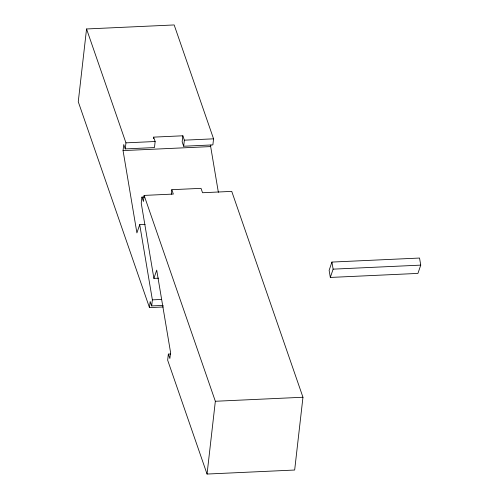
<?xml version="1.0" encoding="UTF-8"?>
<svg xmlns="http://www.w3.org/2000/svg" width="499" height="499" viewBox="0 0 499 499"><rect width="100%" height="100%" fill="white"/><g stroke="black" fill="none" stroke-linecap="round" stroke-linejoin="round"><path stroke-width="0.75" d="M153.467 138.647L153.636 137.131L182.846 135.79L182.154 141.853L183.669 146.232L212.873 144.897L213.566 138.828L174.17 24.95L86.552 28.967L78.262 101.752L149.475 307.609L163.31 306.972M145.14 224.375L139.714 224.625L136.907 232.914L123.053 150.598L123.746 144.535L125.255 148.914L154.465 147.573L155.152 141.51L153.636 137.131M125.255 148.914L125.948 142.851L86.552 28.967M144.23 196.986L141.928 197.093L141.236 203.162L153.898 278.392L158.545 278.18M170.652 353.997L168.35 354.103L167.658 360.172L207.054 474.05L294.666 470.033L302.962 397.248L231.748 191.391L202.544 192.733L201.028 188.348L171.818 189.689L173.334 194.067L144.13 195.408L143.438 201.471L141.928 197.093M149.475 307.609L150.168 301.546L151.684 305.924L163.21 305.394M151.684 305.924L152.376 299.862L139.714 224.625M171.3 194.236L171.818 189.689M183.669 146.232L184.362 140.169L182.846 135.79M218.362 192.308L210.665 146.581L210.84 145.066M207.054 474.05L215.343 401.271L144.13 195.408M153.898 278.392L156.705 270.109L170.558 352.419L169.866 358.488L168.35 354.103M331.935 262.069L329.128 270.358L330.319 277.438L417.931 273.415L420.738 265.125L419.547 258.045L331.935 262.069L333.126 269.148L330.319 277.438M125.948 142.851L155.152 141.51M184.362 140.169L213.566 138.828M123.053 150.598L210.665 146.581M333.126 269.148L420.738 265.125M152.376 299.862L161.676 299.431M215.343 401.271L302.962 397.248"/></g></svg>
